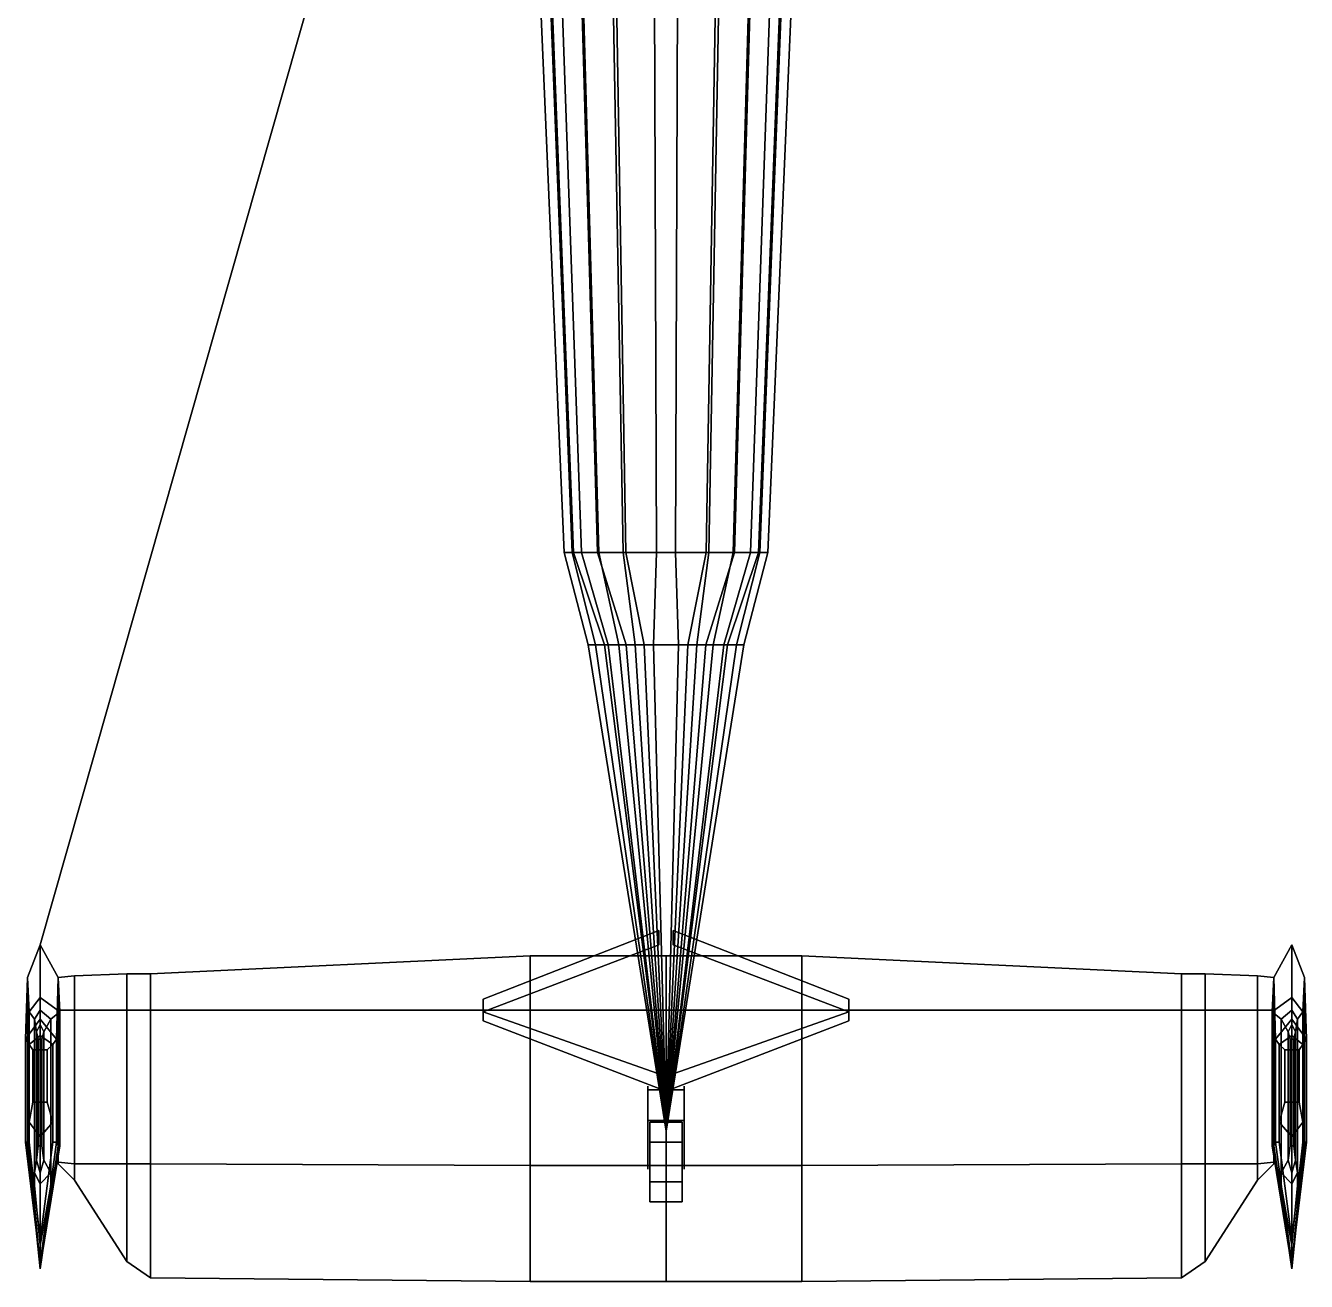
# Model space of a CAD drawing. Header units: millimetres. Extents: x -11.1 to 11.1, y -9.1 to 41.6.
# Drawn here: x -3.54 to 3.54, y -9.08 to -2.14 of the extents above; entities that cross this region are included whole.
import ezdxf

# ---------------------------------------------------------------- set-up
doc = ezdxf.new("R2010")
doc.units = ezdxf.units.MM
for name, color, linetype in [('h2', 7, 'Continuous'), ('wing1', 5, 'Continuous'), ('wing2', 5, 'Continuous')]:
    doc.layers.add(name, color=color, linetype=linetype)

msp = doc.modelspace()

# ---------------------------------------------------------------- linework, layer by layer
for points in [[(0.22, 5.71, 2.1), (0.22, 5.71, 2.14), (-3.46, -7.22, 1.24), (-3.46, -7.22, 1.21)], [(-3.46, -7.22, 1.21), (-3.46, -7.22, 1.24), (0.22, 5.71, 2.14), (0.22, 5.71, 2.1)], [(-0.7, -0.45, 0.68), (-0.76, -0.45, 0.42), (-0.5634, -5.05, 0.55), (-0.5189, -5.05, 0.7427)], [(-0.76, -0.45, 0.19), (-0.69, -0.45, -0.15), (-0.5115, -5.05, 0.1275), (-0.5634, -5.05, 0.3795)], [(-0.76, -0.45, 0.42), (-0.76, -0.45, 0.19), (-0.5634, -5.05, 0.3795), (-0.5634, -5.05, 0.55)], [(-0.63, -0.45, 0.85), (-0.7, -0.45, 0.68), (-0.5189, -5.05, 0.7427), (-0.467, -5.05, 0.8688)], [(-0.69, -0.45, -0.15), (-0.5, -0.45, -0.48), (-0.3707, -5.05, -0.1172), (-0.5115, -5.05, 0.1275)], [(-0.51, -0.45, 1.03), (-0.63, -0.45, 0.85), (-0.467, -5.05, 0.8688), (-0.3781, -5.05, 1.0022)], [(-0.3, -0.45, 1.17), (-0.51, -0.45, 1.03), (-0.3781, -5.05, 1.0022), (-0.2224, -5.05, 1.106)], [(-0.5, -0.45, -0.48), (-0.32, -0.45, -0.64), (-0.2372, -5.05, -0.2358), (-0.3707, -5.05, -0.1172)], [(-0.32, -0.45, -0.64), (-0.07, -0.45, -0.71), (-0.0519, -5.05, -0.2877), (-0.2372, -5.05, -0.2358)], [(-0.07, -0.45, 1.27), (-0.3, -0.45, 1.17), (-0.2224, -5.05, 1.106), (-0.0519, -5.05, 1.1801)], [(0.0519, -5.05, -0.2877), (-0.0519, -5.05, -0.2877), (-0.07, -0.45, -0.71), (0.07, -0.45, -0.71)], [(0.07, -0.45, 1.27), (-0.07, -0.45, 1.27), (-0.0519, -5.05, 1.1801), (0.0519, -5.05, 1.1801)], [(-0.5634, -5.05, 0.55), (-0.5634, -5.05, 0.3795), (-0.43, -5.56, 0.3), (-0.43, -5.56, 0.42)], [(-0.5189, -5.05, 0.7427), (-0.5634, -5.05, 0.55), (-0.43, -5.56, 0.42), (-0.39, -5.56, 0.66)], [(-0.5634, -5.05, 0.3795), (-0.5115, -5.05, 0.1275), (-0.34, -5.56), (-0.43, -5.56, 0.3)], [(-0.467, -5.05, 0.8688), (-0.5189, -5.05, 0.7427), (-0.39, -5.56, 0.66), (-0.32, -5.56, 0.82)], [(-0.5115, -5.05, 0.1275), (-0.3707, -5.05, -0.1172), (-0.26, -5.56, -0.1), (-0.34, -5.56)], [(-0.3781, -5.05, 1.0022), (-0.467, -5.05, 0.8688), (-0.32, -5.56, 0.82), (-0.22, -5.56, 0.93)], [(-0.2224, -5.05, 1.106), (-0.3781, -5.05, 1.0022), (-0.22, -5.56, 0.93), (-0.12, -5.56, 0.98)], [(-0.3707, -5.05, -0.1172), (-0.2372, -5.05, -0.2358), (-0.17, -5.56, -0.15), (-0.26, -5.56, -0.1)], [(-0.2372, -5.05, -0.2358), (-0.0519, -5.05, -0.2877), (-0.07, -5.56, -0.19), (-0.17, -5.56, -0.15)], [(-0.0519, -5.05, 1.1801), (-0.2224, -5.05, 1.106), (-0.12, -5.56, 0.98), (-0.07, -5.56, 1.15)], [(0.07, -5.56, -0.19), (-0.07, -5.56, -0.19), (-0.0519, -5.05, -0.2877), (0.0519, -5.05, -0.2877)], [(0.0519, -5.05, 1.1801), (-0.0519, -5.05, 1.1801), (-0.07, -5.56, 1.15), (0.07, -5.56, 1.15)], [(-0.39, -5.56, 0.66), (-0.43, -5.56, 0.42), (0, -8.25, 0.65), (0, -8.25, 0.73)], [(-0.43, -5.56, 0.3), (-0.34, -5.56), (0, -8.25, 0.49), (0, -8.25, 0.56)], [(-0.43, -5.56, 0.42), (-0.43, -5.56, 0.3), (0, -8.25, 0.56), (0, -8.25, 0.65)], [(-0.32, -5.56, 0.82), (-0.39, -5.56, 0.66), (0, -8.25, 0.73), (0, -8.25, 0.82)], [(-0.34, -5.56), (-0.26, -5.56, -0.1), (0, -8.25, 0.43), (0, -8.25, 0.49)], [(-0.22, -5.56, 0.93), (-0.32, -5.56, 0.82), (0, -8.25, 0.82), (0, -8.25, 0.93)], [(-0.26, -5.56, -0.1), (-0.17, -5.56, -0.15), (0, -8.25, 0.36), (0, -8.25, 0.43)], [(-0.12, -5.56, 0.98), (-0.22, -5.56, 0.93), (0, -8.25, 0.93), (0, -8.25, 1.03)], [(-0.17, -5.56, -0.15), (-0.07, -5.56, -0.19), (0, -8.25, 0.24), (0, -8.25, 0.36)], [(-0.07, -5.56, 1.15), (-0.12, -5.56, 0.98), (0, -8.25, 1.03), (0, -8.25, 1.15)], [(0, -8.25, 0.24), (0, -8.25, 0.24), (-0.07, -5.56, -0.19), (0.07, -5.56, -0.19)], [(0.07, -5.56, 1.15), (-0.07, -5.56, 1.15), (0, -8.25, 1.15)], [(-0.1, -8, 0.06), (-0.1, -8.43, -0.14), (-0.1, -8.46, -0.09), (-0.1, -8.22, 0.06)], [(-0.1, -8.22, 0.06), (-0.1, -8.46, -0.09), (-0.1, -8.43, -0.14), (-0.1, -8, 0.06)], [(-0.1, -8.19, 0.15), (-0.1, -8.22, 0.12), (-0.1, -8, 0.12), (-0.1, -8.02, 0.15)], [(-0.1, -8.02, 0.15), (-0.1, -8, 0.12), (-0.1, -8.22, 0.12), (-0.1, -8.19, 0.15)], [(-0.1, -8, 0.12), (-0.1, -8, 0.06), (-0.1, -8.22, 0.06), (-0.1, -8.22, 0.12)], [(-0.1, -8.22, 0.12), (-0.1, -8.22, 0.06), (-0.1, -8, 0.06), (-0.1, -8, 0.12)], [(0.1, -8, 0.06), (0.1, -8.43, -0.14), (0.1, -8.46, -0.09), (0.1, -8.22, 0.06)], [(0.1, -8.22, 0.06), (0.1, -8.46, -0.09), (0.1, -8.43, -0.14), (0.1, -8, 0.06)], [(0.1, -8, 0.12), (0.1, -8, 0.06), (0.1, -8.22, 0.06), (0.1, -8.22, 0.12)], [(0.1, -8.22, 0.12), (0.1, -8.22, 0.06), (0.1, -8, 0.06), (0.1, -8, 0.12)], [(0.1, -8.19, 0.15), (0.1, -8.22, 0.12), (0.1, -8, 0.12), (0.1, -8.02, 0.15)], [(0.1, -8.02, 0.15), (0.1, -8, 0.12), (0.1, -8.22, 0.12), (0.1, -8.19, 0.15)], [(0, -8.19, 0.24), (-0.1, -8.19, 0.15), (-0.1, -8.02, 0.15), (0, -8.02, 0.24)], [(0, -8.02, 0.24), (-0.1, -8.02, 0.15), (-0.1, -8.19, 0.15), (0, -8.19, 0.24)], [(0, -8.02, 0.24), (0.1, -8.02, 0.15), (0.1, -8.19, 0.15), (0, -8.19, 0.24)], [(0, -8.19, 0.24), (0.1, -8.19, 0.15), (0.1, -8.02, 0.15), (0, -8.02, 0.24)], [(0.09, -8.31, 0.0705), (0.09, -8.2, -0.12), (-0.09, -8.2, -0.12), (-0.09, -8.31, 0.0705)], [(0.09, -8.2, -0.12), (0.09, -8.31, -0.3105), (-0.09, -8.31, -0.3105), (-0.09, -8.2, -0.12)], [(-0.09, -8.31, 0.0705), (-0.09, -8.2, -0.12), (-0.09, -8.31, -0.3105), (-0.09, -8.53, 0.0705)], [(0.09, -8.64, -0.12), (0.09, -8.2, -0.12), (0.09, -8.31, 0.0705), (0.09, -8.53, 0.0705)], [(0.09, -8.53, -0.3105), (0.09, -8.31, -0.3105), (0.09, -8.2, -0.12), (0.09, -8.64, -0.12)], [(0.09, -8.53, 0.0705), (0.09, -8.31, 0.0705), (-0.09, -8.31, 0.0705), (-0.09, -8.53, 0.0705)], [(0.09, -8.31, -0.3105), (0.09, -8.53, -0.3105), (-0.09, -8.53, -0.3105), (-0.09, -8.31, -0.3105)], [(-0.09, -8.53, 0.0705), (-0.09, -8.31, -0.3105), (-0.09, -8.53, -0.3105), (-0.09, -8.64, -0.12)], [(0.09, -8.64, -0.12), (0.09, -8.53, 0.0705), (-0.09, -8.53, 0.0705), (-0.09, -8.64, -0.12)], [(0.09, -8.53, -0.3105), (0.09, -8.64, -0.12), (-0.09, -8.64, -0.12), (-0.09, -8.53, -0.3105)]]:
    msp.add_3dface(points)
at = {"layer": 'h2'}
for points in [[(0.32, -0.45, -0.64), (0.07, -0.45, -0.71), (0.0519, -5.05, -0.2877), (0.2372, -5.05, -0.2358)], [(0.07, -0.45, 1.27), (0.3, -0.45, 1.17), (0.2224, -5.05, 1.106), (0.0519, -5.05, 1.1801)], [(0.3, -0.45, 1.17), (0.51, -0.45, 1.03), (0.3781, -5.05, 1.0022), (0.2224, -5.05, 1.106)], [(0.5, -0.45, -0.48), (0.32, -0.45, -0.64), (0.2372, -5.05, -0.2358), (0.3707, -5.05, -0.1172)], [(0.69, -0.45, -0.15), (0.5, -0.45, -0.48), (0.3707, -5.05, -0.1172), (0.5115, -5.05, 0.1275)], [(0.51, -0.45, 1.03), (0.63, -0.45, 0.85), (0.467, -5.05, 0.8688), (0.3781, -5.05, 1.0022)], [(0.63, -0.45, 0.85), (0.7, -0.45, 0.68), (0.5189, -5.05, 0.7427), (0.467, -5.05, 0.8688)], [(0.76, -0.45, 0.19), (0.69, -0.45, -0.15), (0.5115, -5.05, 0.1275), (0.5634, -5.05, 0.3795)], [(0.7, -0.45, 0.68), (0.76, -0.45, 0.42), (0.5634, -5.05, 0.55), (0.5189, -5.05, 0.7427)], [(0.76, -0.45, 0.42), (0.76, -0.45, 0.19), (0.5634, -5.05, 0.3795), (0.5634, -5.05, 0.55)], [(0.2372, -5.05, -0.2358), (0.0519, -5.05, -0.2877), (0.07, -5.56, -0.19), (0.17, -5.56, -0.15)], [(0.0519, -5.05, 1.1801), (0.2224, -5.05, 1.106), (0.12, -5.56, 0.98), (0.07, -5.56, 1.15)], [(0.2224, -5.05, 1.106), (0.3781, -5.05, 1.0022), (0.22, -5.56, 0.93), (0.12, -5.56, 0.98)], [(0.3707, -5.05, -0.1172), (0.2372, -5.05, -0.2358), (0.17, -5.56, -0.15), (0.26, -5.56, -0.1)], [(0.3781, -5.05, 1.0022), (0.467, -5.05, 0.8688), (0.32, -5.56, 0.82), (0.22, -5.56, 0.93)], [(0.5115, -5.05, 0.1275), (0.3707, -5.05, -0.1172), (0.26, -5.56, -0.1), (0.34, -5.56)], [(0.467, -5.05, 0.8688), (0.5189, -5.05, 0.7427), (0.39, -5.56, 0.66), (0.32, -5.56, 0.82)], [(0.5634, -5.05, 0.3795), (0.5115, -5.05, 0.1275), (0.34, -5.56), (0.43, -5.56, 0.3)], [(0.5189, -5.05, 0.7427), (0.5634, -5.05, 0.55), (0.43, -5.56, 0.42), (0.39, -5.56, 0.66)], [(0.5634, -5.05, 0.55), (0.5634, -5.05, 0.3795), (0.43, -5.56, 0.3), (0.43, -5.56, 0.42)], [(0.43, -5.56, 0.42), (0.43, -5.56, 0.3), (0, -8.25, 0.56), (0, -8.25, 0.65)], [(0.39, -5.56, 0.66), (0.43, -5.56, 0.42), (0, -8.25, 0.65), (0, -8.25, 0.73)], [(0.17, -5.56, -0.15), (0.07, -5.56, -0.19), (0, -8.25, 0.24), (0, -8.25, 0.36)], [(0.26, -5.56, -0.1), (0.17, -5.56, -0.15), (0, -8.25, 0.36), (0, -8.25, 0.43)], [(0.43, -5.56, 0.3), (0.34, -5.56), (0, -8.25, 0.49), (0, -8.25, 0.56)], [(0.34, -5.56), (0.26, -5.56, -0.1), (0, -8.25, 0.43), (0, -8.25, 0.49)], [(0.07, -5.56, 1.15), (0.12, -5.56, 0.98), (0, -8.25, 1.03), (0, -8.25, 1.15)], [(0.12, -5.56, 0.98), (0.22, -5.56, 0.93), (0, -8.25, 0.93), (0, -8.25, 1.03)], [(0.22, -5.56, 0.93), (0.32, -5.56, 0.82), (0, -8.25, 0.82), (0, -8.25, 0.93)], [(0.32, -5.56, 0.82), (0.39, -5.56, 0.66), (0, -8.25, 0.73), (0, -8.25, 0.82)]]:
    msp.add_3dface(points, dxfattribs=at)
at = {"layer": 'wing1'}
for points in [[(-0.04, -7.14, 0.39), (-0.04, -7.22, 0.39), (-1.01, -7.59, 1.1), (-1.01, -7.52, 1.1)], [(-1.01, -7.52, 1.1), (-1.01, -7.59, 1.1), (-0.04, -7.22, 0.39), (-0.04, -7.14, 0.39)], [(-3.46, -7.63, 2.18), (-3.46, -7.22, 1.25), (-3.53, -7.4, 1.25), (-3.54, -7.74, 2.18)], [(-3.46, -7.22, 1.25), (-3.46, -7.22, 1.07), (-3.53, -7.4, 1.07), (-3.53, -7.4, 1.25)], [(-3.46, -7.22, 1.07), (-3.46, -7.51, 0.59), (-3.52, -7.59, 0.59), (-3.53, -7.4, 1.07)], [(-3.36, -7.4, 1.07), (-3.35, -7.59, 0.59), (-3.46, -7.51, 0.59), (-3.46, -7.22, 1.07)], [(-3.37, -7.74, 2.18), (-3.36, -7.4, 1.25), (-3.46, -7.22, 1.25), (-3.46, -7.63, 2.18)], [(-3.36, -7.4, 1.25), (-3.36, -7.4, 1.07), (-3.46, -7.22, 1.07), (-3.46, -7.22, 1.25)], [(-0.75, -7.28, 1.18), (-2.85, -7.38, 1.18), (-2.85, -7.58, 1.27), (-0.75, -7.58, 1.28)], [(-0.75, -7.58, 1.1), (-2.85, -7.58, 1.1), (-2.85, -7.38, 1.18), (-0.75, -7.28, 1.18)], [(0, -7.28, 1.18), (-0.75, -7.28, 1.18), (-0.75, -7.58, 1.28), (0, -7.58, 1.28)], [(0, -7.58, 1.1), (-0.75, -7.58, 1.1), (-0.75, -7.28, 1.18), (0, -7.28, 1.18)], [(-3.53, -7.4, 1.25), (-3.53, -8.33, 1.25), (-3.54, -8.31, 2.18), (-3.54, -7.74, 2.18)], [(-3.53, -7.4, 1.07), (-3.53, -8.33, 1.07), (-3.53, -8.33, 1.25), (-3.53, -7.4, 1.25)], [(-3.52, -7.59, 0.59), (-3.52, -8.33, 0.59), (-3.53, -8.33, 1.07), (-3.53, -7.4, 1.07)], [(-3.37, -8.31, 2.18), (-3.36, -8.33, 1.25), (-3.36, -7.4, 1.25), (-3.37, -7.74, 2.18)], [(-3.27, -7.39, 1.18), (-3.36, -7.4, 1.18), (-3.36, -7.58, 1.25), (-3.27, -7.58, 1.26)], [(-3.27, -7.58, 1.1), (-3.36, -7.58, 1.1), (-3.36, -7.4, 1.18), (-3.27, -7.39, 1.18)], [(-3.36, -8.33, 1.07), (-3.35, -8.33, 0.59), (-3.35, -7.59, 0.59), (-3.36, -7.4, 1.07)], [(-3.36, -8.33, 1.25), (-3.36, -8.33, 1.07), (-3.36, -7.4, 1.07), (-3.36, -7.4, 1.25)], [(-2.98, -7.38, 1.18), (-3.27, -7.39, 1.18), (-3.27, -7.58, 1.26), (-2.98, -7.58, 1.27)], [(-2.98, -7.58, 1.1), (-3.27, -7.58, 1.1), (-3.27, -7.39, 1.18), (-2.98, -7.38, 1.18)], [(-2.85, -7.38, 1.18), (-2.98, -7.38, 1.18), (-2.98, -7.58, 1.27), (-2.85, -7.58, 1.27)], [(-2.85, -7.58, 1.1), (-2.98, -7.58, 1.1), (-2.98, -7.38, 1.18), (-2.85, -7.38, 1.18)], [(-3.46, -7.51, 0.59), (-3.46, -7.58, 0.47), (-3.49, -7.63, 0.47), (-3.52, -7.59, 0.59)], [(-3.35, -7.59, 0.59), (-3.4, -7.63, 0.47), (-3.46, -7.58, 0.47), (-3.46, -7.51, 0.59)], [(-3.46, -7.72, 2.31), (-3.46, -7.63, 2.18), (-3.54, -7.74, 2.18), (-3.52, -7.77, 2.31)], [(-3.49, -7.63, 0.47), (-3.49, -8.55, 0.47), (-3.52, -8.33, 0.59), (-3.52, -7.59, 0.59)], [(-3.46, -7.58, 0.47), (-3.46, -7.66, 0.41), (-3.48, -7.7, 0.41), (-3.49, -7.63, 0.47)], [(-3.48, -7.7, 0.41), (-3.48, -8.41, 0.41), (-3.49, -8.48, 0.47), (-3.49, -7.63, 0.47)], [(-3.4, -7.63, 0.47), (-3.44, -7.7, 0.41), (-3.46, -7.66, 0.41), (-3.46, -7.58, 0.47)], [(-3.39, -7.77, 2.31), (-3.37, -7.74, 2.18), (-3.46, -7.63, 2.18), (-3.46, -7.72, 2.31)], [(-3.4, -8.48, 0.47), (-3.44, -8.41, 0.41), (-3.44, -7.7, 0.41), (-3.4, -7.63, 0.47)], [(-3.35, -8.33, 0.59), (-3.4, -8.55, 0.47), (-3.4, -7.63, 0.47), (-3.35, -7.59, 0.59)], [(-3.36, -7.58, 1.25), (-3.36, -8.42, 1.25), (-3.27, -8.43, 1.26), (-3.27, -7.58, 1.26)], [(-3.27, -8.43, 1.1), (-3.36, -8.42, 1.1), (-3.36, -7.58, 1.1), (-3.27, -7.58, 1.1)], [(-3.27, -7.58, 1.26), (-3.27, -8.43, 1.26), (-2.98, -8.43, 1.27), (-2.98, -7.58, 1.27)], [(-2.98, -8.43, 1.1), (-3.27, -8.43, 1.1), (-3.27, -7.58, 1.1), (-2.98, -7.58, 1.1)], [(-2.98, -7.58, 1.27), (-2.98, -8.43, 1.27), (-2.85, -8.43, 1.27), (-2.85, -7.58, 1.27)], [(-2.85, -8.43, 1.1), (-2.98, -8.43, 1.1), (-2.98, -7.58, 1.1), (-2.85, -7.58, 1.1)], [(-2.85, -7.58, 1.27), (-2.85, -8.43, 1.27), (-0.75, -8.44, 1.28), (-0.75, -7.58, 1.28)], [(-0.75, -8.44, 1.1), (-2.85, -8.43, 1.1), (-2.85, -7.58, 1.1), (-0.75, -7.58, 1.1)], [(-1.01, -7.64, 1.1), (-1.01, -7.59, 1.1), (-0.02, -7.94, 0.39), (-0.02, -8.02, 0.39)], [(-0.02, -8.02, 0.39), (-0.02, -7.94, 0.39), (-1.01, -7.59, 1.1), (-1.01, -7.64, 1.1)], [(-0.75, -7.58, 1.28), (-0.75, -8.44, 1.28), (0, -8.44, 1.28), (0, -7.58, 1.28)], [(0, -8.44, 1.1), (-0.75, -8.44, 1.1), (-0.75, -7.58, 1.1), (0, -7.58, 1.1)], [(-3.46, -7.66, 0.41), (-3.46, -7.74, 0.38), (-3.47, -7.74, 0.39), (-3.48, -7.7, 0.41)], [(-3.47, -7.74, 0.39), (-3.47, -8.33, 0.39), (-3.48, -8.41, 0.41), (-3.48, -7.7, 0.41)], [(-3.46, -8.48, 0.41), (-3.46, -8.33, 0.38), (-3.46, -7.74, 0.38), (-3.46, -7.66, 0.41)], [(-3.44, -7.7, 0.41), (-3.45, -7.74, 0.39), (-3.46, -7.74, 0.38), (-3.46, -7.66, 0.41)], [(-3.46, -7.74, 0.38), (-3.46, -8.33, 0.38), (-3.46, -8.48, 0.41), (-3.46, -7.66, 0.41)], [(-3.44, -8.41, 0.41), (-3.45, -8.33, 0.39), (-3.45, -7.74, 0.39), (-3.44, -7.7, 0.41)], [(-3.54, -7.74, 2.18), (-3.54, -8.31, 2.18), (-3.52, -8.31, 2.31), (-3.52, -7.77, 2.31)], [(-3.46, -7.8, 2.37), (-3.46, -7.72, 2.31), (-3.52, -7.77, 2.31), (-3.5, -7.8, 2.36)], [(-3.52, -7.77, 2.31), (-3.52, -8.2, 2.31), (-3.5, -8.09, 2.36), (-3.5, -7.8, 2.36)], [(-3.46, -7.74, 0.38), (-3.46, -8.33, 0.38), (-3.47, -8.33, 0.39), (-3.47, -7.74, 0.39)], [(-3.42, -7.8, 2.36), (-3.39, -7.77, 2.31), (-3.46, -7.72, 2.31), (-3.46, -7.8, 2.37)], [(-3.45, -7.74, 0.39), (-3.45, -8.33, 0.39), (-3.46, -8.33, 0.38), (-3.46, -7.74, 0.38)], [(-3.42, -8.09, 2.36), (-3.39, -8.2, 2.31), (-3.39, -7.77, 2.31), (-3.42, -7.8, 2.36)], [(-3.39, -8.31, 2.31), (-3.37, -8.31, 2.18), (-3.37, -7.74, 2.18), (-3.39, -7.77, 2.31)], [(-3.5, -7.8, 2.36), (-3.5, -8.09, 2.36), (-3.46, -8.09, 2.37), (-3.46, -7.8, 2.37)], [(-3.46, -7.8, 2.37), (-3.46, -8.09, 2.37), (-3.42, -8.09, 2.36), (-3.42, -7.8, 2.36)], [(-3.5, -8.09, 2.36), (-3.52, -8.2, 2.31), (-3.46, -8.28, 2.31), (-3.46, -8.09, 2.37)], [(-3.46, -8.09, 2.37), (-3.46, -8.28, 2.31), (-3.39, -8.2, 2.31), (-3.42, -8.09, 2.36)], [(-3.52, -8.2, 2.31), (-3.52, -8.31, 2.31), (-3.46, -8.85, 2.31), (-3.46, -8.28, 2.31)], [(-3.46, -8.28, 2.31), (-3.46, -8.85, 2.31), (-3.39, -8.31, 2.31), (-3.39, -8.2, 2.31)], [(-3.54, -8.31, 2.18), (-3.53, -8.33, 1.25), (-3.46, -9.01, 1.25), (-3.46, -8.98, 2.18)], [(-3.52, -8.31, 2.31), (-3.54, -8.31, 2.18), (-3.46, -8.98, 2.18), (-3.46, -8.85, 2.31)], [(-3.53, -8.33, 1.25), (-3.53, -8.33, 1.07), (-3.46, -9.01, 1.07), (-3.46, -9.01, 1.25)], [(-3.53, -8.33, 1.07), (-3.52, -8.33, 0.59), (-3.46, -9, 0.59), (-3.46, -9.01, 1.07)], [(-3.52, -8.33, 0.59), (-3.49, -8.55, 0.47), (-3.46, -8.88, 0.47), (-3.46, -9, 0.59)], [(-3.48, -8.41, 0.41), (-3.47, -8.33, 0.39), (-3.46, -8.33, 0.38), (-3.46, -8.48, 0.41)], [(-3.46, -8.85, 2.31), (-3.46, -8.98, 2.18), (-3.37, -8.31, 2.18), (-3.39, -8.31, 2.31)], [(-3.46, -8.98, 2.18), (-3.46, -9.01, 1.25), (-3.36, -8.33, 1.25), (-3.37, -8.31, 2.18)], [(-3.46, -9.01, 1.07), (-3.46, -9, 0.59), (-3.35, -8.33, 0.59), (-3.36, -8.33, 1.07)], [(-3.46, -8.48, 0.41), (-3.46, -8.33, 0.38), (-3.45, -8.33, 0.39), (-3.44, -8.41, 0.41)], [(-3.46, -9, 0.59), (-3.46, -8.88, 0.47), (-3.4, -8.55, 0.47), (-3.35, -8.33, 0.59)], [(-3.46, -9.01, 1.25), (-3.46, -9.01, 1.07), (-3.36, -8.33, 1.07), (-3.36, -8.33, 1.25)], [(-3.49, -8.48, 0.47), (-3.48, -8.41, 0.41), (-3.46, -8.48, 0.41), (-3.46, -8.54, 0.47)], [(-3.46, -8.54, 0.47), (-3.46, -8.48, 0.41), (-3.44, -8.41, 0.41), (-3.4, -8.48, 0.47)], [(-3.27, -8.43, 1.26), (-3.36, -8.42, 1.25), (-3.36, -8.43, 1.18), (-3.27, -8.52, 1.18)], [(-3.27, -8.52, 1.18), (-3.36, -8.43, 1.18), (-3.36, -8.42, 1.1), (-3.27, -8.43, 1.1)], [(-3.46, -8.54, 0.47), (-3.46, -8.88, 0.47), (-3.49, -8.55, 0.47), (-3.49, -8.48, 0.47)], [(-3.4, -8.48, 0.47), (-3.4, -8.55, 0.47), (-3.46, -8.88, 0.47), (-3.46, -8.54, 0.47)], [(-2.98, -8.43, 1.27), (-3.27, -8.43, 1.26), (-3.27, -8.52, 1.18), (-2.98, -8.97, 1.18)], [(-2.98, -8.97, 1.18), (-3.27, -8.52, 1.18), (-3.27, -8.43, 1.1), (-2.98, -8.43, 1.1)], [(-2.85, -8.43, 1.27), (-2.98, -8.43, 1.27), (-2.98, -8.97, 1.18), (-2.85, -9.06, 1.18)], [(-2.85, -9.06, 1.18), (-2.98, -8.97, 1.18), (-2.98, -8.43, 1.1), (-2.85, -8.43, 1.1)], [(-0.75, -8.44, 1.28), (-2.85, -8.43, 1.27), (-2.85, -9.06, 1.18), (-0.75, -9.08, 1.18)], [(-0.75, -9.08, 1.18), (-2.85, -9.06, 1.18), (-2.85, -8.43, 1.1), (-0.75, -8.44, 1.1)], [(0, -8.44, 1.28), (-0.75, -8.44, 1.28), (-0.75, -9.08, 1.18), (0, -9.08, 1.18)], [(0, -9.08, 1.18), (-0.75, -9.08, 1.18), (-0.75, -8.44, 1.1), (0, -8.44, 1.1)]]:
    msp.add_3dface(points, dxfattribs=at)
at = {"layer": 'wing2'}
for points in [[(0.04, -7.14, 0.39), (0.04, -7.22, 0.39), (1.01, -7.59, 1.1), (1.01, -7.52, 1.1)], [(1.01, -7.52, 1.1), (1.01, -7.59, 1.1), (0.04, -7.22, 0.39), (0.04, -7.14, 0.39)], [(3.36, -7.4, 1.07), (3.35, -7.59, 0.59), (3.46, -7.51, 0.59), (3.46, -7.22, 1.07)], [(3.37, -7.74, 2.18), (3.36, -7.4, 1.25), (3.46, -7.22, 1.25), (3.46, -7.63, 2.18)], [(3.36, -7.4, 1.25), (3.36, -7.4, 1.07), (3.46, -7.22, 1.07), (3.46, -7.22, 1.25)], [(3.46, -7.63, 2.18), (3.46, -7.22, 1.25), (3.53, -7.4, 1.25), (3.54, -7.74, 2.18)], [(3.46, -7.22, 1.07), (3.46, -7.51, 0.59), (3.52, -7.59, 0.59), (3.53, -7.4, 1.07)], [(3.46, -7.22, 1.25), (3.46, -7.22, 1.07), (3.53, -7.4, 1.07), (3.53, -7.4, 1.25)], [(0, -7.28, 1.18), (0.75, -7.28, 1.18), (0.75, -7.58, 1.28), (0, -7.58, 1.28)], [(0, -7.58, 1.1), (0.75, -7.58, 1.1), (0.75, -7.28, 1.18), (0, -7.28, 1.18)], [(0.75, -7.28, 1.18), (2.85, -7.38, 1.18), (2.85, -7.58, 1.27), (0.75, -7.58, 1.28)], [(0.75, -7.58, 1.1), (2.85, -7.58, 1.1), (2.85, -7.38, 1.18), (0.75, -7.28, 1.18)], [(2.85, -7.38, 1.18), (2.98, -7.38, 1.18), (2.98, -7.58, 1.27), (2.85, -7.58, 1.27)], [(2.85, -7.58, 1.1), (2.98, -7.58, 1.1), (2.98, -7.38, 1.18), (2.85, -7.38, 1.18)], [(2.98, -7.38, 1.18), (3.27, -7.39, 1.18), (3.27, -7.58, 1.26), (2.98, -7.58, 1.27)], [(2.98, -7.58, 1.1), (3.27, -7.58, 1.1), (3.27, -7.39, 1.18), (2.98, -7.38, 1.18)], [(3.27, -7.39, 1.18), (3.36, -7.4, 1.18), (3.36, -7.58, 1.25), (3.27, -7.58, 1.26)], [(3.27, -7.58, 1.1), (3.36, -7.58, 1.1), (3.36, -7.4, 1.18), (3.27, -7.39, 1.18)], [(3.36, -8.33, 1.07), (3.35, -8.33, 0.59), (3.35, -7.59, 0.59), (3.36, -7.4, 1.07)], [(3.37, -8.31, 2.18), (3.36, -8.33, 1.25), (3.36, -7.4, 1.25), (3.37, -7.74, 2.18)], [(3.36, -8.33, 1.25), (3.36, -8.33, 1.07), (3.36, -7.4, 1.07), (3.36, -7.4, 1.25)], [(3.52, -7.59, 0.59), (3.52, -8.33, 0.59), (3.53, -8.33, 1.07), (3.53, -7.4, 1.07)], [(3.53, -7.4, 1.25), (3.53, -8.33, 1.25), (3.54, -8.31, 2.18), (3.54, -7.74, 2.18)], [(3.53, -7.4, 1.07), (3.53, -8.33, 1.07), (3.53, -8.33, 1.25), (3.53, -7.4, 1.25)], [(3.35, -7.59, 0.59), (3.4, -7.63, 0.47), (3.46, -7.58, 0.47), (3.46, -7.51, 0.59)], [(3.46, -7.51, 0.59), (3.46, -7.58, 0.47), (3.49, -7.63, 0.47), (3.52, -7.59, 0.59)], [(0.75, -7.58, 1.28), (0.75, -8.44, 1.28), (0, -8.44, 1.28), (0, -7.58, 1.28)], [(0, -8.44, 1.1), (0.75, -8.44, 1.1), (0.75, -7.58, 1.1), (0, -7.58, 1.1)], [(0.02, -8.02, 0.39), (0.02, -7.94, 0.39), (1.01, -7.59, 1.1), (1.01, -7.64, 1.1)], [(1.01, -7.64, 1.1), (1.01, -7.59, 1.1), (0.02, -7.94, 0.39), (0.02, -8.02, 0.39)], [(2.85, -7.58, 1.27), (2.85, -8.43, 1.27), (0.75, -8.44, 1.28), (0.75, -7.58, 1.28)], [(0.75, -8.44, 1.1), (2.85, -8.43, 1.1), (2.85, -7.58, 1.1), (0.75, -7.58, 1.1)], [(2.98, -7.58, 1.27), (2.98, -8.43, 1.27), (2.85, -8.43, 1.27), (2.85, -7.58, 1.27)], [(2.85, -8.43, 1.1), (2.98, -8.43, 1.1), (2.98, -7.58, 1.1), (2.85, -7.58, 1.1)], [(3.27, -7.58, 1.26), (3.27, -8.43, 1.26), (2.98, -8.43, 1.27), (2.98, -7.58, 1.27)], [(2.98, -8.43, 1.1), (3.27, -8.43, 1.1), (3.27, -7.58, 1.1), (2.98, -7.58, 1.1)], [(3.36, -7.58, 1.25), (3.36, -8.42, 1.25), (3.27, -8.43, 1.26), (3.27, -7.58, 1.26)], [(3.27, -8.43, 1.1), (3.36, -8.42, 1.1), (3.36, -7.58, 1.1), (3.27, -7.58, 1.1)], [(3.35, -8.33, 0.59), (3.4, -8.55, 0.47), (3.4, -7.63, 0.47), (3.35, -7.59, 0.59)], [(3.39, -7.77, 2.31), (3.37, -7.74, 2.18), (3.46, -7.63, 2.18), (3.46, -7.72, 2.31)], [(3.4, -7.63, 0.47), (3.44, -7.7, 0.41), (3.46, -7.66, 0.41), (3.46, -7.58, 0.47)], [(3.4, -8.48, 0.47), (3.44, -8.41, 0.41), (3.44, -7.7, 0.41), (3.4, -7.63, 0.47)], [(3.46, -7.58, 0.47), (3.46, -7.66, 0.41), (3.48, -7.7, 0.41), (3.49, -7.63, 0.47)], [(3.46, -7.72, 2.31), (3.46, -7.63, 2.18), (3.54, -7.74, 2.18), (3.52, -7.77, 2.31)], [(3.48, -7.7, 0.41), (3.48, -8.41, 0.41), (3.49, -8.48, 0.47), (3.49, -7.63, 0.47)], [(3.49, -7.63, 0.47), (3.49, -8.55, 0.47), (3.52, -8.33, 0.59), (3.52, -7.59, 0.59)], [(3.44, -7.7, 0.41), (3.45, -7.74, 0.39), (3.46, -7.74, 0.38), (3.46, -7.66, 0.41)], [(3.44, -8.41, 0.41), (3.45, -8.33, 0.39), (3.45, -7.74, 0.39), (3.44, -7.7, 0.41)], [(3.46, -7.66, 0.41), (3.46, -7.74, 0.38), (3.47, -7.74, 0.39), (3.48, -7.7, 0.41)], [(3.46, -7.74, 0.38), (3.46, -8.33, 0.38), (3.46, -8.48, 0.41), (3.46, -7.66, 0.41)], [(3.46, -8.48, 0.41), (3.46, -8.33, 0.38), (3.46, -7.74, 0.38), (3.46, -7.66, 0.41)], [(3.47, -7.74, 0.39), (3.47, -8.33, 0.39), (3.48, -8.41, 0.41), (3.48, -7.7, 0.41)], [(3.39, -8.31, 2.31), (3.37, -8.31, 2.18), (3.37, -7.74, 2.18), (3.39, -7.77, 2.31)], [(3.42, -7.8, 2.36), (3.39, -7.77, 2.31), (3.46, -7.72, 2.31), (3.46, -7.8, 2.37)], [(3.42, -8.09, 2.36), (3.39, -8.2, 2.31), (3.39, -7.77, 2.31), (3.42, -7.8, 2.36)], [(3.45, -7.74, 0.39), (3.45, -8.33, 0.39), (3.46, -8.33, 0.38), (3.46, -7.74, 0.38)], [(3.46, -7.8, 2.37), (3.46, -7.72, 2.31), (3.52, -7.77, 2.31), (3.5, -7.8, 2.36)], [(3.46, -7.74, 0.38), (3.46, -8.33, 0.38), (3.47, -8.33, 0.39), (3.47, -7.74, 0.39)], [(3.52, -7.77, 2.31), (3.52, -8.2, 2.31), (3.5, -8.09, 2.36), (3.5, -7.8, 2.36)], [(3.54, -7.74, 2.18), (3.54, -8.31, 2.18), (3.52, -8.31, 2.31), (3.52, -7.77, 2.31)], [(3.46, -7.8, 2.37), (3.46, -8.09, 2.37), (3.42, -8.09, 2.36), (3.42, -7.8, 2.36)], [(3.5, -7.8, 2.36), (3.5, -8.09, 2.36), (3.46, -8.09, 2.37), (3.46, -7.8, 2.37)], [(3.46, -8.09, 2.37), (3.46, -8.28, 2.31), (3.39, -8.2, 2.31), (3.42, -8.09, 2.36)], [(3.5, -8.09, 2.36), (3.52, -8.2, 2.31), (3.46, -8.28, 2.31), (3.46, -8.09, 2.37)], [(3.46, -8.28, 2.31), (3.46, -8.85, 2.31), (3.39, -8.31, 2.31), (3.39, -8.2, 2.31)], [(3.52, -8.2, 2.31), (3.52, -8.31, 2.31), (3.46, -8.85, 2.31), (3.46, -8.28, 2.31)], [(3.46, -9.01, 1.07), (3.46, -9, 0.59), (3.35, -8.33, 0.59), (3.36, -8.33, 1.07)], [(3.46, -9, 0.59), (3.46, -8.88, 0.47), (3.4, -8.55, 0.47), (3.35, -8.33, 0.59)], [(3.46, -8.98, 2.18), (3.46, -9.01, 1.25), (3.36, -8.33, 1.25), (3.37, -8.31, 2.18)], [(3.46, -9.01, 1.25), (3.46, -9.01, 1.07), (3.36, -8.33, 1.07), (3.36, -8.33, 1.25)], [(3.46, -8.85, 2.31), (3.46, -8.98, 2.18), (3.37, -8.31, 2.18), (3.39, -8.31, 2.31)], [(3.46, -8.48, 0.41), (3.46, -8.33, 0.38), (3.45, -8.33, 0.39), (3.44, -8.41, 0.41)], [(3.54, -8.31, 2.18), (3.53, -8.33, 1.25), (3.46, -9.01, 1.25), (3.46, -8.98, 2.18)], [(3.52, -8.31, 2.31), (3.54, -8.31, 2.18), (3.46, -8.98, 2.18), (3.46, -8.85, 2.31)], [(3.53, -8.33, 1.07), (3.52, -8.33, 0.59), (3.46, -9, 0.59), (3.46, -9.01, 1.07)], [(3.52, -8.33, 0.59), (3.49, -8.55, 0.47), (3.46, -8.88, 0.47), (3.46, -9, 0.59)], [(3.48, -8.41, 0.41), (3.47, -8.33, 0.39), (3.46, -8.33, 0.38), (3.46, -8.48, 0.41)], [(3.53, -8.33, 1.25), (3.53, -8.33, 1.07), (3.46, -9.01, 1.07), (3.46, -9.01, 1.25)], [(3.27, -8.43, 1.26), (3.36, -8.42, 1.25), (3.36, -8.43, 1.18), (3.27, -8.52, 1.18)], [(3.27, -8.52, 1.18), (3.36, -8.43, 1.18), (3.36, -8.42, 1.1), (3.27, -8.43, 1.1)], [(3.46, -8.54, 0.47), (3.46, -8.48, 0.41), (3.44, -8.41, 0.41), (3.4, -8.48, 0.47)], [(3.49, -8.48, 0.47), (3.48, -8.41, 0.41), (3.46, -8.48, 0.41), (3.46, -8.54, 0.47)], [(0, -8.44, 1.28), (0.75, -8.44, 1.28), (0.75, -9.08, 1.18), (0, -9.08, 1.18)], [(0, -9.08, 1.18), (0.75, -9.08, 1.18), (0.75, -8.44, 1.1), (0, -8.44, 1.1)], [(0.75, -8.44, 1.28), (2.85, -8.43, 1.27), (2.85, -9.06, 1.18), (0.75, -9.08, 1.18)], [(0.75, -9.08, 1.18), (2.85, -9.06, 1.18), (2.85, -8.43, 1.1), (0.75, -8.44, 1.1)], [(2.85, -8.43, 1.27), (2.98, -8.43, 1.27), (2.98, -8.97, 1.18), (2.85, -9.06, 1.18)], [(2.85, -9.06, 1.18), (2.98, -8.97, 1.18), (2.98, -8.43, 1.1), (2.85, -8.43, 1.1)], [(2.98, -8.43, 1.27), (3.27, -8.43, 1.26), (3.27, -8.52, 1.18), (2.98, -8.97, 1.18)], [(2.98, -8.97, 1.18), (3.27, -8.52, 1.18), (3.27, -8.43, 1.1), (2.98, -8.43, 1.1)], [(3.4, -8.48, 0.47), (3.4, -8.55, 0.47), (3.46, -8.88, 0.47), (3.46, -8.54, 0.47)], [(3.46, -8.54, 0.47), (3.46, -8.88, 0.47), (3.49, -8.55, 0.47), (3.49, -8.48, 0.47)]]:
    msp.add_3dface(points, dxfattribs=at)

doc.saveas('drawing.dxf')
